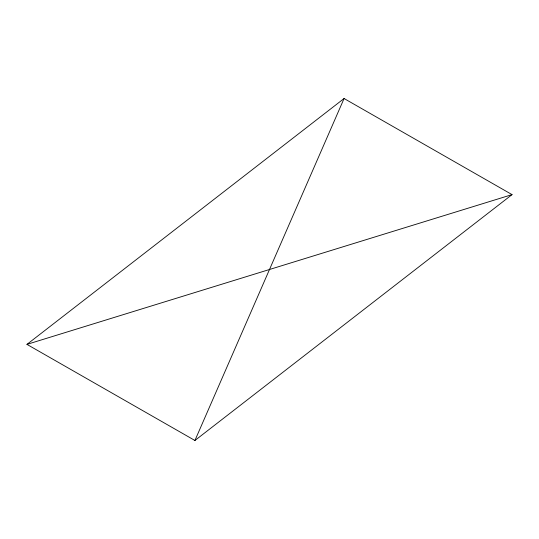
<?xml version="1.0" encoding="UTF-8"?>
<svg xmlns="http://www.w3.org/2000/svg" width="539" height="539" viewBox="0 0 539 539"><rect width="100%" height="100%" fill="white"/><g stroke="black" fill="none" stroke-linecap="round" stroke-linejoin="round"><path stroke-width="0.81" d="M194.923 440.484L344.077 98.516L512.05 194.619L194.923 440.484L26.95 344.381L344.077 98.516M26.95 344.381L512.05 194.619"/></g></svg>
